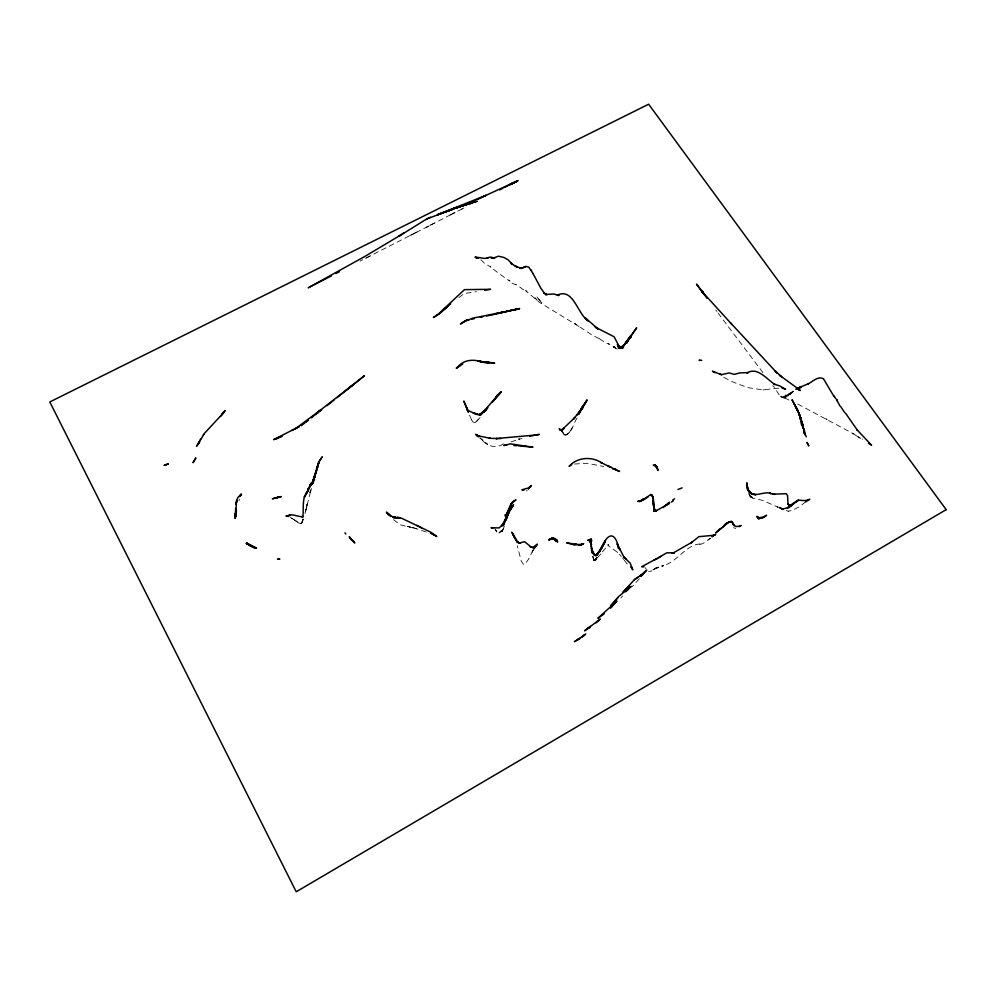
<?xml version="1.0" encoding="UTF-8"?>
<svg xmlns="http://www.w3.org/2000/svg" width="996" height="996" viewBox="0 0 996 996"><rect width="100%" height="100%" fill="white"/><g stroke="black" fill="none" stroke-linecap="round" stroke-linejoin="round"><path stroke-width="0.75" stroke-dasharray="4.98 3.74" d="M304.963 513.538L310.764 490.928M303.108 519.402L300.829 523.722L290.122 517.298M306.507 507.599L307.029 505.221L306.295 508.495L306.519 507.524M239.401 499.133L239.003 500.888M310.491 492.422L311.412 488.513M305.399 511.844L306.258 508.583L305.399 511.844L306.021 509.753M504.362 526.237L502.208 531.229L500.938 531.578L502.631 530.158L500.303 531.615M303.021 519.812L303.307 519.016M503.553 528.328L501.922 531.403M310.864 489.858L309.768 492.559L310.603 490.63M577.033 418.108C573.223 423.337 572.078 434.094 564.695 434.928L562.591 432.339M533.022 550.327L528.341 559.565L524.954 564.122L523.46 564.346L521.319 561.383L517.26 545.708M533.196 549.929L532.076 552.158L533.283 549.842M502.992 529.847L502.208 531.229L501.013 531.179L502.507 530.768L501.747 531.578M569.6 432.077L572.837 426.5M596.965 557.25L594.276 560.399L592.956 557.648M594.712 560.101L596.928 557.499L594.276 560.262L593.13 558.594L593.927 560.25L595.658 559.54L594.276 560.399L593.604 559.877L594.687 560.275L596.255 558.644L593.915 560.188L592.832 556.254L593.915 560.188L596.106 559.366L594.301 560.35L592.931 556.801M602.381 551.846L608.531 544.638C604.746 543.978 615.416 550.502 618.914 553.452L617.707 552.232M600.862 553.925L595.11 560.312L597.04 558.806M639.357 578.726L632.199 586.656M500.764 531.677L502.283 530.084L499.096 532.885L497.265 532.325L495.435 529.872M620.906 597.961L622.637 595.894M476.885 421.271L480.508 417L475.067 422.69M595.197 559.665L596.305 558.37M567.334 434.418L569.202 432.638L566.973 434.766M596.019 559.764L596.529 559.279L595.11 560.312M458.882 297.555L464.36 293.484L476.449 291.666M567.172 434.493L564.695 434.928L566.624 434.978L568.455 433.397M699.64 544.401L702.616 543.716L710.422 538.176M708.281 539.957L710.347 538.238M501.399 531.603L500.664 531.229L502.034 531.366L501.113 531.54M805.814 501.797L799.178 506.815L792.343 510.413L788.272 511.234L785.632 510.226M791.671 392.798L787.326 395.138L793.65 391.291L788.645 394.976L785.321 395.263L790.413 393.893L785.583 397.093L783.043 397.13L786.28 396.931L784.014 397.653L781.823 396.956L785.583 397.093L792.218 392.71L787.45 395.972L784.126 396.308L788.645 394.976L794.771 390.444M594.276 560.262L595.708 559.254M594.674 560.437L595.558 560.051L593.641 559.814M652.903 569.799L656.103 567.907L651.185 571.156L648.57 571.542M526.374 490.928L527.32 490.406M451.686 214.252L455.035 212.434L426.574 227.188L429.002 225.93M411.261 235.019L418.021 231.47L360.079 261.089M653.774 569.314L663.647 565.728L661.73 565.965C676.931 563.313 685.186 544.227 701.221 543.841M449.98 215.111L463.289 208.313M654.434 568.965L657.335 567.434M461.621 209.185L463.912 207.99M428.156 226.366L409.767 235.691M429.923 225.357L434.891 222.793M365.694 258.238L370.375 255.86M511.035 441.875L519.576 438.987L518.418 439.186L524.02 438.302M500.577 531.839L500.117 531.914M735.72 528.44L733.479 527.693M503.478 443.78C494.838 449.794 485.787 445.162 479.885 437.829L487.667 444.403L480.159 438.14M657.074 567.496L658.891 567.01M778.673 388.154L762.861 389.884L747.66 387.606L734.276 382.551L721.415 376.276M426.213 532.013L411.261 527.033L413.278 527.955L399.906 524.755L393.296 519.414M783.23 397.852L785.147 397.827C778.573 398.276 776.992 388.938 772.722 385.701M762.861 389.884L764.48 389.872M788.409 511.234L788.272 511.234M574.493 464.024L587.13 463.289L603.601 466.477M782.221 397.416L784.587 397.715M500.938 531.578L500.49 531.366M784.45 397.84L791.023 401.039M414.51 528.054L416.428 528.752M617.271 349.135L608.282 343.67L609.104 343.981C605.979 344.043 599.343 338.341 599.492 338.802M578.875 326.414L539.521 302.386L525.527 290.608L527.133 291.243L522.863 289.375L517.198 285.093L512.131 283.374L508.968 280.1L509.989 281.146C503.192 276.577 496.469 272.095 490.418 266.604L490.928 267.165L484.392 263.293L479.948 258.723M777.291 506.914L778.337 507.313L762.388 500.303L752.727 498.187L750.013 496.17L748.78 493.605L750.573 496.68L753.511 498.249L750.822 497.041L749.079 493.941L750.822 497.041L752.478 497.851L750.013 496.17L749.079 493.941M852.564 433.621L854.331 434.244L795.244 402.72M826.157 419.005L827.053 419.403L825.945 418.905M474.569 422.578L472.702 421.719L471.457 419.627M860.519 438.34L858.129 436.958L863.034 439.522L862.337 438.987M515.965 284.657L515.555 284.458M858.901 437.406L853.46 433.932M290.172 517.335L294.853 520.31L291.591 518.094M599.194 338.603L593.168 335.727L577.78 325.692M576.36 324.721L574.617 323.463L576.074 324.509M627.268 564.06L623.197 558.831M749.141 494.489L751.457 497.402L750.013 496.17L748.594 492.398M536.159 299.086L534.902 297.816L537.965 300.966M751.731 497.701L749.664 495.273L750.411 496.269M621.367 556.453L619.512 554.224M645.122 567.658L645.981 568.803M717.979 312.956L763.596 373.45M622.587 558.009L623.683 559.441M715.8 310.03L716.896 311.487M562.454 431.928L563.151 432.949M494.9 528.652L496.344 531.316L495.809 530.308M471.494 419.714L469.328 414.597M593.915 560.188L592.832 556.254M303.058 519.638L302.884 520.348L303.058 519.638M302.411 521.892L301.701 523.137L302.398 521.916M307.129 504.449L306.793 505.097L307.465 503.839L307.129 504.449M302.423 521.817L300.804 523.722L298.103 522.738L300.804 523.722L302.423 521.854M500.615 531.553L499.096 532.885L500.615 531.553M793.09 391.416L788.745 393.706L793.09 391.416M409.842 526.76L407.675 526.461L409.842 526.76M410.053 526.971L407.85 526.386L410.053 526.971M777.615 507.014L777.677 507.039M752.341 497.278L749.814 495.672L752.341 497.278M782.694 397.703L780.802 396.408L782.694 397.703M614.856 347.517L613.424 346.596L614.856 347.517M614.993 347.666L613.661 346.72L615.067 347.729M298.115 522.751L294.816 520.298L298.115 522.751M615.142 347.803L613.81 346.807L615.217 347.878M615.291 347.94L613.972 346.894L615.366 348.015M541.762 302.983L536.695 296.534L541.762 302.983M563.96 434.331L562.752 432.513L563.96 434.331"/><path stroke-width="1.49" d="M236.488 510.836L235.243 517.895L236.662 500.341L238.169 497.004L241.567 494.875L239.513 496.207L241.181 494.365L239.488 496.12L241.132 494.34L240.347 495.697M235.654 508.458L235.243 517.895L235.554 513.388M788.023 504.038L787.562 495.697L786.317 493.717L773.444 494.128L774.701 494.377L769.771 493.344L771.004 493.431C763.695 490.642 753.213 499.108 748.594 490.418L752.54 494.315L755.802 494.713L751.557 493.705L749.652 491.924L751.283 493.593C747.909 493.219 744.933 476.424 747.598 489.845M312.595 482.985L318.421 464.472L312.744 483.234L314.674 476.113L313.018 482.114L309.843 486.558L310.503 484.753L312.109 482.836L308.162 489.87L310.628 484.691L309.37 486.534M312.57 482.923L314.512 475.951L311.922 484.106M304.764 495.958L304.378 497.203L308.486 489.048L307.191 492.721L308.685 487.953M286.425 516.501C291.616 512.567 297.281 517.061 302.684 516.65C303.805 515.355 302.224 500.963 304.95 495.647M314.599 476.698L316.292 470.349M313.018 482.176L314.649 476.374L312.918 482.363L314.201 478.03M314.761 475.067L319.019 461.696L322.119 457.015L319.019 461.696L316.653 468.942L318.932 461.771L316.604 469.153L318.932 461.771M311.997 483.907L314.549 479.138L310.379 485.326L311.848 482.612L311.076 483.62M505.943 520.398L510.973 506.267L506.877 517.322M312.819 482.438L314.138 478.192M508.881 510.985L506.765 517.298L508.109 513.326L513.475 504.96L508.109 513.326L505.993 519.439L509.404 511.122L501.785 526.1L503.017 524.083L499.108 527.942L491.065 527.693L492.983 528.067M506.727 514.31L507.761 511.683L506.117 515.094C509.006 509.94 509.765 502.395 516.003 499.88L511.458 503.578L513.762 501.063L510.487 504.997L512.492 502.158L506.952 513.986L505.545 514.994M302.398 517.634L302.921 516.463L302.523 517.21M578.85 414.373L583.382 405.347L586.557 401.214L580.27 411.124L583.382 405.347L577.431 414.797L580.78 410.103L573.447 419.067L575.041 417.399L561.57 430.148L564.122 428.355L560.922 430.148L559.69 429.674L562.466 430.795L559.154 428.865L561.819 430.845M200.57 439.224L198.042 444.017L204.417 433.409L223.739 412.556L220.465 416.515M533.893 548.684L535.101 546.356M603.937 543.567L600.862 549.431C606.178 534.964 614.32 529.187 618.504 547.178L617.097 543.766L624.006 557.162L630.219 563.188L632.784 569.911L631.203 566.836L631.75 567.782M626.559 343.184L629.771 337.059L626.447 343.035M605.506 540.591L599.443 551.909L605.232 541.7L596.094 555.681L599.48 551.647L595.272 555.656L598.173 553.627L596.156 555.307L594.575 555.145L592.632 552.855L596.094 555.507L593.94 554.361L591.537 550.676L593.94 554.361L595.322 555.37L597.04 554.971L594.575 555.145L591.35 548.348L592.67 553.266L590.703 542.808L592.334 552.905M199.3 441.701L196.598 446.196L199.549 442.535M627.605 341.18L630.555 335.963M626.422 343.296L630.817 335.552L627.418 341.379M310.964 483.894L311.698 482.612M534.379 547.85L535.86 545.298L533.707 548.796L537.317 544.115L533.271 548.261L536.682 545.659L532.848 547.451L530.395 546.854L532.848 547.451M308.175 489.335L309.046 487.853L308.287 489.061M627.455 341.342L636.656 327.858L622.575 347.343M581.751 408.497L578.751 413.601L582.299 407.7M528.689 488.55L530.071 486.434L528.926 488.177M203.657 434.368L203.296 434.866M618.23 346.11L619.325 347.791L622.998 345.948L620.794 347.654L619.002 347.442L620.57 348.002L617.894 345.948L619.699 348.339L619.039 347.616L623.421 347.392L620.371 348.04L617.732 345.724L620.371 347.778L622.463 346.571L620.794 347.654L618.74 347.156L619.674 348.09L617.346 344.429L619.039 347.616L621.815 348.339L617.831 346.421C623.247 351.7 626.87 337.557 631.352 336.636L625.227 343.533L629.696 337.42L623.508 346.235M310.416 484.965L312.034 482.749M492.124 402.372L500.278 393.146L497.029 395.748L501.299 391.802L493.854 399.994L497.577 395.151L495.996 397.08L496.543 396.47M494.676 398.91L480.545 414.946M528.366 489.036L531.428 485.475L528.478 487.953L521.879 489.795L523.983 490.157M612.777 604.024L618.852 596.33L631.19 586.407L625.625 591.736L630.107 586.968L626.87 590.715M617.831 597.5L610.573 605.78L615.167 602.02M485.064 411.099L487.816 407.576L484.044 412.195M610.548 608.108L615.926 601.46M480.52 414.983L485.973 409.68L480.396 414.61L484.367 410.925L479.039 414.859L481.168 414.162L479.686 414.747L473.361 412.904L477.333 414.51M641.2 576.298L646.715 570.098L640.191 575.887L643.727 573.347L634.39 579.697L623.06 592.147L628.887 586.383L625.015 590.653L626.882 589.433M611.009 607.535L616.935 600.999L597.886 618.267L604.248 613.748M580.656 410.128L582.822 407.899L582.311 408.422M627.43 340.607L629.31 338.677M497.166 395.611L501.025 391.802M596.031 622.874L600.364 619.014L584.577 630.829L590.441 626.409L586.482 629.447L590.18 627.169M732.421 522.29L733.566 524.805L731.736 521.53L729.221 521.742L715.663 532.86L720.108 529.05M450.715 303.755L440.767 312.756L433.434 317.463L438.863 313.977M663.361 507.537L664.008 506.952M319.206 411.062L354.227 383.871L337.034 397.641M712.563 536.396L713.634 535.487M315.682 414.05L320.04 410.352L295.326 428.778L299.335 426.525L273.589 439.659L280.025 436.908M664.668 506.354L669.524 502.233L665.328 505.756L669.511 503.241L657.995 509.803L653.675 511.085L654.534 511.16M585.822 633.867L581.813 637.203M349.571 387.618L364.461 375.691L345.998 390.395M311.462 417.859L313.802 415.93M717.917 530.918L724.291 525.913M712.663 536.284L714.68 534.628M437.107 315.246L464.46 289.637L490.555 289.313L484.803 290.272M326.987 405.683L334.071 399.994M712.078 536.769L714.481 534.79M583.805 635.573L584.789 634.875L582.411 636.419L584.316 635.187M305.909 422.092L308.262 420.2L306.307 421.731M787.624 508.371L794.285 503.154L788.795 507.412L792.106 504.785L786.516 508.06L781.711 509.155L783.304 509.354L779.756 507.462L779.993 508.109M712.489 536.421L715.8 534.379L712.738 535.798L714.032 535.263L698.856 536.67L690.427 543.467L692.295 542.036L672.923 553.129L674.292 552.768L666.76 552.83L662.041 555.569M805.814 501.797L809.798 499.27L805.378 500.639L806.511 500.751L798.518 500.141L789.081 506.043L790.874 505.059L789.156 505.022M314.973 414.959L318.521 412.182L315.558 414.473M301.19 425.79L304.739 423.039M319.305 411.672L321.671 409.842M724.478 524.867L726.594 523.274M727.005 522.975L731.736 521.53L729.221 521.742L724.901 524.556M644.138 498.672C643.279 501.735 633.406 501.088 640.017 501.424L644.412 498.486L642.183 500.054M582.884 636.108L574.406 641.698L576.248 640.577M403.94 232.778L398.96 236.226L426.761 218.946L453.803 208.861L437.543 214.688L443.818 212.397M634.39 579.697L637.838 577.282M641.922 500.216L643.864 498.872L640.391 501.075L638.299 501.299L640.017 501.424M672.711 500.042L674.641 498.784M658.58 557.81L661.805 555.731M671.404 502.096L673.321 500.888M660.834 556.353L641.636 566.761L643.964 566.811M762.04 518.393L766.609 515.268L763.521 516.961M400.429 235.193L364.748 256.507L308.225 287.794L331.369 275.917M797.808 388.166L808.677 383.585L807.831 384.02C812.636 381.817 817.915 375.629 823.505 378.804M464.173 321.559L472.478 318.222L509.068 310.852L507.039 311.35M578.116 639.432L577.194 639.967L579.933 638.411M795.767 389.274L800.983 387.369L797.97 388.116L799.576 387.382M577.655 639.706L579.485 638.635M582.274 544.376L583.569 543.667L581.104 544.688L583.569 543.667M548.833 539.882L553.689 538.475L557.1 540.84L553.863 538.512L551.909 538.375L548.833 539.882L552.817 538.238L554.685 539.097L552.817 538.238L549.655 539.359L552.618 538.55L556.963 540.591L553.689 538.475L549.979 539.247L553.863 538.512L557.523 541.625L554.199 538.662L550.551 538.961L552.643 538.226L557.66 541.911L554.361 538.774L552.456 538.238L550.365 539.048L554.037 538.575L557.237 541.089C557.648 537.28 547.402 539.396 552.992 538.276L555.121 539.77L552.992 538.276L551.112 538.749L553.49 538.537L555.544 540.629L553.49 538.537M462.841 363.988L456.218 368.109L460.028 365.482L457.189 367.798C463.103 359.618 472.876 358.983 481.765 361.797L477.682 361.05M282.304 436.124L276.004 439.049M335.976 273.551L339.412 271.709M739.032 526.697L741.236 525.527M582.062 544.488L579.261 545.372M504.237 187.547L518.082 180.537L477.283 199.374L486.011 195.341L442.921 212.534L448.275 210.604M499.631 189.912L502.918 188.232M440.269 213.742L453.803 208.861M514.795 182.131L509.479 184.758L516.849 181.446L511.508 183.762M797.423 388.241L798.244 387.83M295.712 428.654L291.778 430.521M430.347 217.29L426.761 218.946M653.886 509.641L655.742 511.197L653.675 507.611L655.555 510.96C651.26 506.603 656.09 497.465 650.625 494.551L642.98 500.104L647.898 496.979L646.914 497.328M468.531 203.869L462.941 205.537L472.166 203.01L463.065 205.338L446.544 211.463M451.163 209.596L453.977 208.388M523 267.725L525.975 266.467L528.851 267.165L532.997 273.526M797.46 388.403L799.701 387.444M525.975 266.467L520.709 268.347L522.477 268.098L519.588 268.111L521.331 268.434L515.131 266.032L516.849 266.953L510.711 263.243L512.43 264.338L508.085 259.782L503.789 257.404L498.374 256.221L493.717 257.927L490.879 257.603L494.775 257.989L489.995 257.13L487.156 257.952L488.189 257.578C484.23 259.856 480.084 256.595 475.976 257.703L477.794 257.665L474.968 257.155L478.59 258.089M280.822 436.758L279.814 437.157L280.623 436.846M438.365 214.426L441.091 213.343M677.903 489.522L682.123 487.866M437.543 214.688L439.311 213.991M655.393 559.453L656.937 558.856L654.111 559.939M462.144 205.674L456.517 207.828L477.383 201.254L471.805 202.3L469.851 202.972L475.378 201.254L453.541 208.488L460.812 206.209M763.658 516.899L758.678 517.895L760.82 518.107L758.255 517.634L760.06 518.455L757.657 517.185L759.363 518.717L757.309 516.812L758.753 518.804L757.01 516.339L758.28 518.642M274.747 498.149L280.237 496.904L272.319 498.809L279.179 497.041L276.863 497.378M571.716 464.584L569.102 466.365C576.97 457.089 592.247 456.056 602.007 463.128L600.65 462.418L619.574 471.469L613.225 468.767L615.789 469.265L612.826 468.767L615.428 469.066M550.738 538.873L552.643 538.226L554.523 538.923L552.817 538.238L550.738 538.873L552.618 538.55M446.519 211.339L450.18 210.119M464.634 205.064L457.251 207.38M455.384 207.89L458.944 206.782M587.765 540.23L591.524 539.073L588.163 540.156L591.91 540.84M581.726 544.439L582.536 544.202L577.717 544.638L578.825 544.787L566.525 542.745L572.351 544.426M514.446 309.831L519.638 308.523L494.975 314.263M289.263 515.343L289.811 515.206M457.762 207.268L455.819 207.741L459.617 207.006L455.819 207.741M504.312 312.022L509.068 310.852M467.908 320.002L466.912 320.251L469.278 319.741M507.948 311.126L516.302 309.333L511.558 310.316M517.845 308.984L519.003 308.735L515.156 309.569L518.742 308.76M529.71 436.285L535.711 435.028L496.02 438.576L500.851 438.526M505.682 444.975L506.852 444.714L503.802 445.486L510.438 443.88L532.935 447.154L518.443 445.847M494.975 313.852L502.893 312.221L499.22 312.906M471.656 319.243L474.133 318.695M490.119 315.346L493.767 314.562M579.834 545.223L581.017 544.974M512.691 310.067L516.302 309.333M480.321 317.301L482.786 316.853M486.459 315.993L488.899 315.57M672.537 553.203L673.831 553.004L672.151 553.253M740.314 526.05L735.907 526.573L733.43 524.581L734.164 525.739L732.944 523.41M653.675 511.085L656.787 510.724L654.36 510.886M395.773 517.422L393.432 517.459L401.575 518.231L421.495 527.768L416.863 525.34M799.439 389.81L796.7 388.689L800.323 390.557L797.97 388.677M398.375 517.484L396.209 517.609M488.762 362.507L483.944 362.395L494.676 362.992L478.08 361.187M523 446.121L525.129 446.183M701.744 360.378L699.08 360.278L700.088 360.34M253.719 547.539L255.001 547.626L250.27 545.708L255.013 547.651L246.423 543.119L255.088 547.75L253.719 547.539L246.597 543.405L256.644 548.261L246.473 543.194L252.05 546.792L254.976 547.588M395.599 517.434L393.233 517.31L395.412 517.434L393.233 517.31L386.946 512.778L389.61 515.218L386.46 512.118L390.581 516.451M782.744 388.091L782.059 388.042L785.545 389.262L779.781 385.888L773.867 384.07L775.013 384.531C766.746 379.426 757.558 366.254 746.888 373.052L748.27 372.604L740.14 372.865L734.139 374.359L729.234 372.94L721.303 374.683L719.598 373.886M513.911 445.498L516.936 445.735M489.31 362.619L485.55 362.32L489.447 362.631M497.141 438.564L489.31 438.265L490.393 438.352L476.661 435.426L478.167 435.937L475.59 434.343L479.562 436.472L476.561 435.115L478.491 436.696M485.824 362.258L477.943 361.125M721.664 374.745L712.439 371.197L715.153 372.703M285.952 515.816L288.84 516.488M772.311 493.618L774.701 494.377M421.009 527.507L430.994 532.325L436.796 536.508L430.546 532.922L434.928 535.412M473.299 412.879L467.211 410.066L468.543 411.908M797.31 388.726L799.016 389.411L779.37 375.131L781.76 376.998L774.975 370.612L777.092 373.064L730.529 322.841M611.083 467.336L608.195 466.165L609.602 466.738M589.271 540.417L591.201 542.795L588.736 540.193L590.765 541.226M650.625 494.551L652.168 495.286L650.811 494.639M868.462 443.12L871.612 445.249L857.033 429.811L857.494 430.347L845.704 413.427M531.042 547.016L524.568 541.637L519.352 543.181L520.298 543.094L516.887 542.098L519.974 543.243L517.534 541.712L511.832 532.225L516.326 540.766L512.977 534.068L514.048 536.969M619.699 348.339L619.126 347.641L619.674 348.09M656.302 511.334L654.459 509.79L654.982 510.836M478.354 436.497L476.3 434.729L478.229 436.435M624.006 557.162L625.986 558.905M618.205 346.396L619.574 347.753L621.006 347.841L618.205 346.396L619.973 347.816L621.467 347.542L619.574 347.753L618.367 346.62L619.973 347.816L621.965 347.106L620.371 347.778L618.429 346.67M656.738 466.738L654.845 464.821L656.738 466.738L658.057 470.473L656.24 466.203L653.202 465.157L655.58 465.505L657.659 469.34M350.853 538.948L354.813 542.969L350.032 537.877L354.078 542.222M619.126 347.641L619.773 348.326M700.972 290.371L731.5 323.974M533.134 273.788L540.977 288.479L544.712 293.509L543.654 292.687L547.028 294.629L545.31 294.542L553.714 293.982L559.042 295.501L557.337 295.177C573.21 287.433 577.145 313.205 588.038 320.899L585.162 317.699L598.173 329.103L595.197 327.086L614.121 336.773L619.985 347.965M705.268 295.451L702.13 291.616L703.052 292.7M704.147 294.094L702.13 291.616L704.297 294.517M788.944 504.897L788.097 503.827L788.745 504.748M840.786 406.704L844.907 412.879M707.11 298.389L704.695 295.077M703.251 293.061L696.503 284.134L703.139 292.924M823.779 379.277L834.088 396.645L833.714 395.922M701.956 291.255L703.898 293.957M702.367 291.803L704.421 294.704L702.504 291.977M531.03 270.028L531.565 270.788M344.977 532.81L345.836 534.03M468.357 411.634L467.261 409.132M837.424 400.977L836.665 399.857L840.089 406.206M834.411 396.458L835.544 398.388M619.811 348.065L618.616 346.073L620.271 348.451L618.977 346.969L619.363 347.741L620.782 347.94L619.213 347.592L617.831 344.653M655.555 510.96L654.16 508.695L653.152 499.793L653.849 507.001M836.279 399.11L836.989 400.33M631.29 566.911L632.286 568.791M794.36 404.364L797.709 410.887L792.019 399.77L797.821 410.041L801.905 422.69L799.626 416.54L800.809 419.577M802.652 426.151L802.863 426.761L802.141 424.483L803.511 428.541L799.85 417.125L802.34 423.86L802.017 422.989M561.271 429.762L561.931 431.081M796.451 408.422L801.045 418.507L798.767 413.079L803.199 425.728L801.008 420.524L802.452 425.516M802.876 427.147L804.507 430.683L801.22 423.524L801.718 424.62M806.287 436.833L804.195 432.164L805.303 434.642M802.266 424.881L803.05 426.711L801.407 421.818M467.186 408.958L463.775 401.002L468.095 411.435M798.543 412.506L799.726 415.519M466.502 407.277L468.381 412.17M800.286 418.332L800.983 420.25M801.693 422.092L800.448 418.233M799.34 414.261L800.759 419.353M652.903 502.171L653.774 506.553M747.797 488.849L748.17 490.692M747.847 490.107L746.863 482.799L747.847 490.356M505.097 514.783L505.159 516.102M235.604 513.612L235.255 517.895L235.604 513.612M235.616 513.687L235.255 517.895L235.641 513.724M236.799 500.515L235.99 504.038L236.799 500.515M314.226 477.943L312.981 482.276L314.213 477.943M306.133 493.406L305.511 495.024L307.029 492.323L306.183 493.331M505.271 520.323L503.217 525.776L506.578 516.974L505.271 520.323M310.466 484.815L309.831 486.397L310.503 484.753M313.591 478.852L314.997 476.138L313.591 478.852M195.751 458.085L193.137 462.567L195.751 458.085M582.61 406.754L580.643 410.663L587.055 399.869L582.61 406.754M306.22 493.294L305.523 494.626L306.258 493.281M241.069 494.34L239.625 496.556L241.119 494.34M225.071 410.613L221.934 414.498L225.071 410.613M447.092 306.955L443.457 309.694L448.001 306.27L447.092 306.955M796.501 501.486L792.517 504.2L798.518 500.141L796.501 501.486M463.389 322.057L460.463 323.986L467.149 319.878L463.389 322.057M946.2 509.653L296.223 891.781L49.8 401.961L648.633 104.219L946.2 509.653M512.728 183.164L510.687 184.185L513.55 182.816L512.728 183.164M642.221 500.079L639.046 501.349L642.221 500.079M552.095 538.313L550.166 539.147L552.282 538.263L554.199 538.662L557.387 541.351L554.037 538.575L552.095 538.313M166.183 464.572L164.066 465.406L168.436 463.924L166.183 464.572M481.043 414.162L479.101 414.809L481.105 414.162M510.886 310.441L508.856 310.901L510.886 310.441M539.222 434.43L535.089 435.128L539.222 434.43M623.185 347.542L618.852 347.355L620.172 348.04L623.185 347.542M575.476 544.476L573.522 544.75L576.821 544.376L575.476 544.476M281.208 496.643L279.652 496.817L281.208 496.643M278.668 559.117L277.523 559.192L279.876 559.042L278.668 559.117M397.703 517.584L396.943 517.571L399.931 517.708L397.703 517.584M553.975 538.998L551.66 538.662L553.975 538.998M477.408 414.485L473.561 413.004L477.408 414.485M250.27 545.671L246.435 543.144L250.27 545.671M655.617 465.73L654.895 465.257L657.248 468.182L655.617 465.73M619.749 549.207L618.155 547.626L620.284 549.879L619.749 549.207M352.559 540.554L349.185 536.72L353.331 541.438L352.559 540.554M620.035 348.289L618.74 346.384L619.96 348.214M808.69 445.722L807.046 442.51L808.69 445.722M590.466 542.11L589.918 541.052L591.537 544.75L590.466 542.11M801.431 420.424L800.162 417.473L801.431 420.424M804.656 432.127L803.648 429.724L804.656 432.127M804.494 433.36L803.56 431.031L804.98 434.742L804.494 433.36M652.953 498.361L652.318 495.535L652.953 498.361"/></g></svg>
